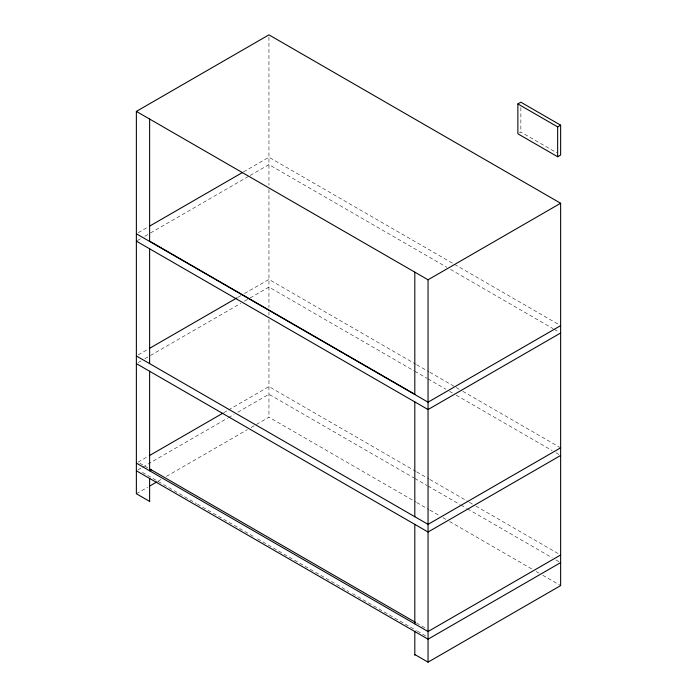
<?xml version="1.0" encoding="UTF-8"?>
<svg xmlns="http://www.w3.org/2000/svg" width="697" height="697" viewBox="0 0 697 697"><rect width="100%" height="100%" fill="white"/><g stroke="black" fill="none" stroke-linecap="round" stroke-linejoin="round"><path stroke-width="0.52" stroke-dasharray="3.48 2.61" d="M138.25 232.693L147.651 227.266M243.558 171.889L268.946 157.226L560.632 325.63M137.309 240.604L141.073 238.426M144.828 236.257L149.533 233.547M150.474 232.998L249.204 176.001M250.145 175.452L268.946 164.597L446.786 267.265M519.37 132.927L520.859 132.064L556.929 152.887M138.25 354.878L147.651 349.45M237.921 297.331L240.744 295.702M244.499 293.533L268.946 279.419L415.734 364.165M138.25 362.536L141.073 360.907M144.828 358.728L149.533 356.019M150.474 355.479L240.744 303.361M244.499 301.191L249.204 298.473M250.145 297.933L268.946 287.077L413.852 370.734M138.023 462.172L148.383 456.195M223.737 412.685L227.51 410.516M228.45 409.967L268.946 386.582L415.734 471.329M138.023 469.83L141.796 467.652M142.737 467.112L227.51 418.165M228.45 417.625L234.096 414.358M237.869 412.188L268.946 394.241L413.852 477.898M136.368 493.746L147.651 487.238M157.992 481.261L161.756 479.092M166.461 476.373L247.322 429.692M251.086 427.514L268.946 417.207L415.734 501.945M450.55 269.443L553.104 328.653M554.045 329.193L558.75 331.911M416.675 364.705L428.908 371.771M429.849 372.311L455.254 386.974M456.195 387.523L461.841 390.782M462.782 391.322L560.632 447.822M414.793 371.274L427.026 378.332M427.967 378.88L445.845 389.196M449.609 391.374L452.431 393.003M456.195 395.173L552.163 450.584M555.927 452.754L559.691 454.932M416.675 471.869L428.908 478.935M429.849 479.475L468.428 501.753M469.369 502.293L475.006 505.552M475.946 506.092L560.632 554.986M414.793 478.438L427.026 485.504M427.967 486.044L459.959 504.515M460.9 505.055L466.546 508.313M467.487 508.862L552.163 557.748M555.927 559.926L559.691 562.096M416.675 502.493L428.908 509.551M429.849 510.091L439.258 515.527M443.022 517.697L445.845 519.326M449.609 521.504L532.403 569.31M536.167 571.479L538.99 573.108M542.754 575.286L560.632 585.602M139.792 463.191L147.747 467.783M416.466 622.926L427.061 629.043M142.441 472.383L196.415 503.539M197.356 504.088L253.778 536.655M257.541 538.833L348.761 591.492M352.516 593.67L416.466 630.585M417.346 631.09L427.061 636.701M520.859 107.538L520.859 132.064M268.946 37.019L268.946 185.175M268.946 189.514L268.946 307.621M268.946 311.951L268.946 315.192M268.946 319.522L268.946 417.207"/><path stroke-width="1.05" d="M149.62 501.404L136.368 493.746L136.368 111.398L268.946 34.85L560.632 203.254L560.632 585.602L428.054 662.15L414.811 654.509M149.533 226.177L242.626 172.429M517.871 103.931L520.859 102.206L560.632 125.172L560.632 155.03L557.652 156.747L517.871 133.789L517.871 103.931L557.652 126.898L560.632 125.172M149.533 348.361L236.98 297.872M136.368 111.398L428.054 279.793L560.632 203.254M149.324 455.646L222.796 413.234M151.284 469.83L149.62 470.78L149.62 371.274M149.533 486.149L157.052 481.801M560.632 325.63L428.054 402.178L136.368 233.774M560.632 333L428.054 409.548L136.368 241.145M560.632 447.822L428.054 524.362L136.368 355.967M560.632 455.472L428.054 532.02L136.368 363.616M560.632 554.986L428.054 631.534L136.368 463.13M560.632 562.636L428.054 639.184L136.368 470.789M414.811 394.249L149.62 241.145L149.62 119.048M149.515 468.802L415.525 622.386M557.652 126.898L557.652 156.747M428.054 279.793L428.054 662.15M414.811 272.152L414.811 394.537M414.811 401.899L414.811 516.721M414.811 524.379L414.811 623.885M414.811 631.543L414.811 655.293M149.62 248.794L149.62 363.616M149.62 478.438L149.62 501.674"/></g></svg>
